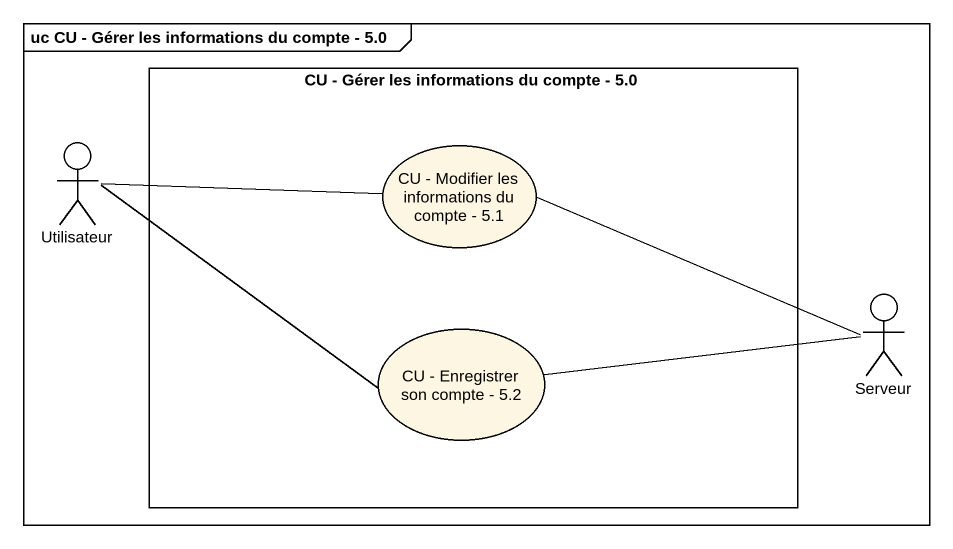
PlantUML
@startuml
mainframe uc CU - Gérer les informations du compte - 5.0
rectangle "CU - Gérer les informations du compte - 5.0" as CU_Gérer_les_informations {
  usecase "CU - Modifier les informations du compte - 5.1" as CU_Modifier_les
  usecase "CU - Enregistrer son compte - 5.2" as CU_Enregistrer_son_compte_5
}
actor Utilisateur
actor Serveur
Utilisateur -right- CU_Modifier_les
Utilisateur -right- CU_Enregistrer_son_compte_5
Serveur -left- CU_Modifier_les
Serveur -left- CU_Enregistrer_son_compte_5
@enduml
